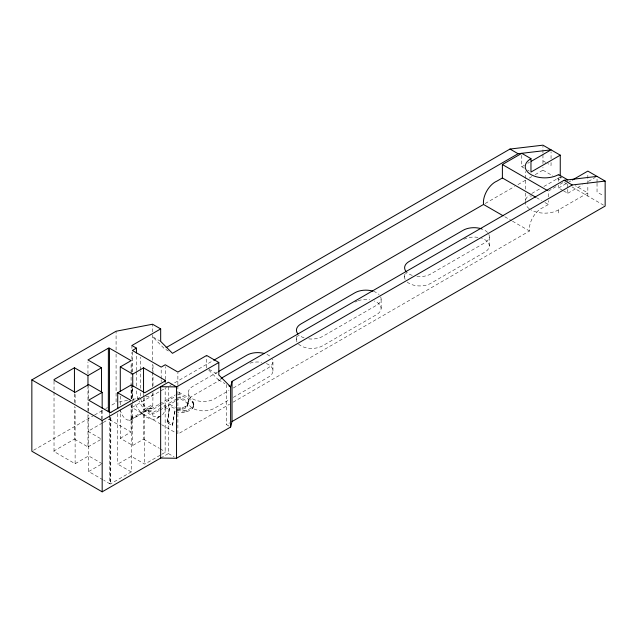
<?xml version="1.0" encoding="UTF-8"?>
<svg xmlns="http://www.w3.org/2000/svg" width="637" height="637" viewBox="0 0 637 637"><rect width="100%" height="100%" fill="white"/><g stroke="black" fill="none" stroke-linecap="round" stroke-linejoin="round"><path stroke-width="0.48" stroke-dasharray="3.19 2.39" d="M102.167 463.72L88.639 455.917L75.118 463.728L54.026 451.545L54.026 381.173M54.026 451.545L54.026 450.916L74.441 439.132L74.441 406.422M74.441 402.457L74.441 393.539M75.118 463.728L75.126 407.234M75.126 403.269L75.126 393.355M74.441 439.132L87.962 446.935L87.962 412.25M87.962 411.255L87.962 385.735M87.962 373.839L87.962 361.943M102.947 479.788L88.647 471.531L88.647 415.037M88.639 411.319L88.647 400.171M88.647 398.436L88.647 386.54M101.482 419.305L101.482 409.4M102.167 419.122L102.167 410.204M131.095 403.5L131.095 432.021L109.421 419.552L109.429 415.587M109.739 416.311L109.675 483.674L110.289 484.024L131.238 471.921L131.238 405.514M109.739 415.324L109.739 412.354M110.822 417.307L110.758 483.674L109.675 483.674L103.791 480.274M116.085 354.029L116.085 402.592L110.934 405.57M116.085 350.063L116.085 331.232M143.54 398.014L143.54 439.204L132.719 445.454L120.282 438.272L120.282 409.742M120.282 404.869L120.282 396.11M131.095 398.619L131.095 386.938M131.095 385.966L131.095 374.293M131.095 373.314L131.103 362.612M160.858 424.218L131.907 407.505L131.907 405.538M131.907 398.651L131.907 387.829M131.907 372.088L131.907 360.279M131.907 359.292L131.907 352.404M131.907 348.471L131.907 345.517M132.377 387.455L132.377 392.32A20.368 11.761 60 0 0 134.311 401.756M132.377 371.889L132.377 350.477M132.719 445.454L132.719 404.264M132.719 403.293L132.727 387.718M136.437 386.086L136.437 371.49M136.437 370.519L136.437 354.944M140.562 396.071L140.562 392.177M140.562 388.291L140.562 370.774M140.562 369.794L140.562 357.142M143.54 397.042L143.54 394.12M152.561 393.618L152.561 395.585L145.841 396.875M152.561 386.755L152.561 372.04M152.561 371.053L152.561 364.189M152.561 360.263L152.561 332.872M152.561 331.909L152.561 324.225M132.719 415.945L132.512 417.681A8.799 5.08 60 0 1 129.614 420.364L149.894 408.651A8.799 5.08 60 0 0 152.792 405.968L153.007 392.551M153.007 385.735L153.007 375.034M153.007 374.062L153.007 364.332M161.185 381.706L161.185 379.756M161.185 378.784L161.185 368.082M161.766 454.292L165.166 452.326L165.174 387.901M165.246 379.365L165.246 366.713M177.882 385.839L177.882 434.052L229.591 404.192M177.882 384.852L177.882 373.043M188.273 402.043L188.273 392.671M206.651 367.947L206.651 356.409M272.954 370.814L272.954 361.442M296.444 339.577L296.444 335.834M381.125 308.348L381.125 298.976M404.606 277.119L404.606 274.308M489.288 245.882L489.288 236.518M524.275 168.216L521.775 166.767L521.775 155.253M525.254 193.075L525.254 201.897A19.508 11.259 0 0 1 529.283 195.041M525.254 189.157L525.254 179.355M525.254 178.376L525.254 171.512M530.963 197.056L530.963 195.495M535.191 174.634L542.947 170.151L542.947 167.34M542.947 163.598L542.947 153.955M542.947 152.976L542.947 146.144M233.038 402.202L529.506 231.008A16.857 9.73 -60 0 1 542.955 207.63L548.361 204.509L548.361 200.671M548.361 196.833L548.361 192.04M551.061 162.539L551.061 165.469L547.812 163.598M551.061 158.637L551.061 151.805M558.553 212.981L558.553 209.86L587.84 192.947L575.299 185.709M562.75 190.407L558.553 188.003L558.553 185.12M558.553 181.29L558.553 174.57M561.93 177.986L560.257 177.022L560.257 180.144L556.133 177.763M563.586 190.885L567.782 193.29L567.782 188.496M567.782 187.541L567.782 180.82M587.84 196.069L587.84 185.001M587.84 184.005L587.84 173.073M597.036 183.225L597.036 192.016L603.526 195.758M597.036 182.254L597.036 177.373M172.46 425.699L174.912 410.045L172.46 425.699L167.141 422.626L169.625 408.333L164.943 405.634L161.671 407.521M167.141 422.626L169.625 408.333M175.716 411.749C181.76 413.19 189.484 412.473 193.489 407.186C195.973 398.706 184.404 396.365 179.427 392.527L175.995 394.51M193.489 407.186L193.863 404.121M177.229 407.871C181.035 408.349 186.283 407.449 188.026 403.659L186.713 401.079L180.008 396.931L177.508 398.372M177.229 409.432C181.187 409.957 188.337 408.771 188.026 403.659M177.341 410.483C182.938 411.51 189.89 410.451 193.489 405.626M521.775 166.767L524.355 165.27M527.802 163.287L529.522 162.292M33.57 450.24L93.743 415.491M94.594 414.998L104.914 409.042M105.774 408.548L107.494 407.553M137.122 399.033L140.562 397.05M102.398 422.984L87.962 431.321L101.482 439.132L87.962 446.935M103.25 422.498L108.346 419.552L109.421 419.552M131.907 407.505L166.376 387.599M169.792 385.632L212.917 360.725M485.203 203.498L514.505 186.577M517.953 184.587L525.708 180.104M529.156 178.113L531.744 176.624M143.54 409.695L153.007 404.232M152.792 405.968L128.109 420.221A8.799 5.08 60 0 1 120.497 410.738M130.904 419.966L151.184 408.253M159.218 410.499L152.673 414.273L148.572 411.908L148.572 410.347L158.852 404.407M159.712 403.914L175.143 395.004M148.572 411.908L160.572 404.981M161.424 404.479L176.855 395.577M177.715 395.083L179.427 394.088C183.838 397.91 192.669 399.041 193.863 405.689M217.647 372.048L192.756 386.428A15.296 8.83 0 0 0 192.756 398.921A15.296 8.83 0 0 0 214.39 398.921L228.986 390.489M531.823 193.441L540.439 188.464M543.887 186.474L560.257 177.022M148.572 410.347L152.673 412.712L160.85 407.991M176.68 398.85L168.359 403.659L175.446 407.393M160.03 410.029L164.943 407.194L169.625 409.894M175.016 401.374L168.359 405.22L175.446 408.954M175.844 400.896L180.008 398.491L186.713 402.64L188.026 405.22M208.729 370.049L218.451 379.867L220.171 378.88M221.087 379.437L192.756 395.792A15.296 8.83 0 0 0 192.756 408.285A15.296 8.83 0 0 0 214.39 408.285L228.986 399.861M120.282 438.272L131.095 432.021M548.361 191.076L556.802 186.203M560.178 184.252L563.554 182.301M156.965 418.278L159.401 416.877M558.553 188.003L567.169 183.026M568.029 182.532L571.477 180.542M567.782 193.29L582.409 184.841M588.429 181.37L595.316 177.389M88.647 471.531L101.323 464.214M233.277 388.013L268.472 367.684A15.296 8.83 0 0 0 272.429 359.157M131.238 471.921L117.718 464.118L131.238 456.307L144.758 464.118L160.914 454.786M233.277 397.384L268.472 377.056A15.296 8.83 0 0 0 265.303 363.162M160.651 458.067L168.423 453.576L168.423 386.181M228.994 426.089L226.565 424.68L229.686 422.88M118.968 402.035L128.563 400.195M132.4 399.455L138.165 398.348M149.894 408.651L148.389 408.508A8.799 5.08 60 0 1 140.777 399.025M542.947 160.787L547 163.128M542.947 170.151L552.836 175.86M564.438 182.556L568.61 184.969M571.954 186.904L603.502 205.114M527.619 170.143L529.291 171.106M536.442 197.621L541.546 200.575M544.953 202.542L548.361 204.509M504.815 216.755L511.622 220.689M512.474 221.174L529.506 231.008M160.675 341.4L152.561 336.718L164.354 348.638L168.415 350.979M209.087 369.349L218.817 374.97M218.451 379.867L224.941 383.617M167.141 421.065L172.46 424.138M161.71 424.712L177.03 433.558M143.54 439.204L159.346 448.337M160.182 448.822L165.166 451.705L165.166 452.326M168.423 453.576L174.1 456.856M226.565 384.557L226.565 424.68M193.6 402.6L193.6 404.169M192.804 401.143L192.804 402.703M192.358 407.091L192.358 408.651M187.923 402.719L187.923 404.288M187.684 404.559L187.684 406.119M186.92 405.411L186.92 406.971M186.824 410.069L186.824 411.629M185.765 406.215L185.765 407.776M184.937 410.539L184.937 412.099M182.97 410.801L182.97 412.362M182.524 407.6L182.524 409.161M180.868 407.935L180.868 409.495M180.008 396.931L180.008 398.491M179.427 392.527L179.427 394.088M179.14 408.038L179.14 409.599M164.943 405.634L164.943 407.194M152.673 412.712L152.673 414.273M144.758 397.711L144.758 464.118M131.238 384.947L131.238 398.826M117.718 413.572L117.718 464.118M110.281 417.617L110.289 484.024M308.754 338.876A15.296 8.83 0 0 0 322.561 336.455L376.642 305.227A15.296 8.83 0 0 0 380.6 296.691M304.088 337.857A15.296 8.83 0 0 1 299.016 335.118M298.49 343.996A15.296 8.83 0 0 0 322.561 345.827L376.642 314.59A15.296 8.83 0 0 0 374.317 300.998M296.961 341.862A15.296 8.83 0 0 1 298.49 335.166M416.917 276.41A15.296 8.83 0 0 0 430.723 273.998L484.813 242.761A15.296 8.83 0 0 0 481.644 228.866M412.258 275.399A15.296 8.83 0 0 1 406.661 272.166M407.186 282.024A15.296 8.83 0 0 0 430.723 283.361L484.813 252.133A15.296 8.83 0 0 0 481.644 238.238M405.132 279.404A15.296 8.83 0 0 1 406.661 272.7M558.553 209.86A19.508 11.259 0 0 1 530.971 209.86M529.283 208.753A19.508 11.259 0 0 1 525.294 202.63M463.903 239.249A15.296 8.83 0 0 1 477.949 237.354M373.473 291.332A15.296 8.83 0 0 1 379.071 294.565M355.008 302.105A15.296 8.83 0 0 1 357.325 300.998M358.177 300.696A15.296 8.83 0 0 1 369.779 299.812M161.026 415.937A20.368 11.761 60 0 1 139.041 401.023M138.364 399.407A20.368 11.761 60 0 1 136.437 389.979M165.246 406.613A20.368 11.761 60 0 1 161.663 415.515M159.258 416.16A20.368 11.761 60 0 1 134.63 402.552M250.007 363.162A15.296 8.83 0 0 1 261.616 362.278M266.967 354.435A15.296 8.83 0 0 1 270.9 357.023"/><path stroke-width="0.96" d="M531.25 161.296L551.061 149.854L518.104 153.732L172.468 353.328L160.675 341.4L160.675 328.907L152.561 324.225L116.085 331.232L31.85 379.875L31.85 451.235L102.175 491.828L160.651 458.067L176.537 458.258L230.618 427.029L232.035 421.527L232.035 381.396L572.201 184.961L605.15 181.083L605.15 206.062L232.035 421.527M74.441 392.551L74.441 367.772L87.97 375.575L87.97 385.489M101.49 392.551L101.49 367.772L87.962 359.961L108.386 348.176L109.46 348.176L131.103 360.661L120.282 366.912L120.282 391.237M102.167 408.221L102.167 392.36L88.647 384.557L75.126 392.368L54.026 380.185L54.026 379.564L74.441 367.772M108.346 411.621L108.386 348.176M109.429 412.617L109.46 348.176M132.727 386.747L132.727 374.094L143.54 367.844L165.174 380.337L165.174 380.966L144.758 392.75L131.238 384.947L117.718 392.758L117.718 408.612M136.437 353.002L136.437 348.128L131.907 345.517L160.675 328.907M143.54 393.148L143.54 367.844M160.651 458.067L160.651 386.707L176.537 386.898L218.817 362.477L206.651 355.454L177.882 372.064L165.246 364.762L161.185 367.103L132.377 350.477L136.437 348.128M165.174 382.319L165.174 380.337M218.817 362.477L218.817 374.97L230.618 386.898L230.618 427.029M213.777 360.231L483.531 204.461A16.857 9.73 -60 0 1 496.979 181.083L502.386 177.962L502.386 164.529L521.775 153.334L530.963 158.645A19.508 11.259 0 0 0 530.971 174.57A19.508 11.259 0 0 0 558.553 174.57L567.782 179.865L597.036 176.393M530.963 158.645L530.963 172.078L560.257 155.165L542.947 145.172L509.99 149.05L166.074 347.651M560.257 176.027L560.257 155.165M232.035 381.396L230.618 386.898L228.994 385.958M87.97 375.575L101.49 367.772M102.167 392.36L88.647 400.171L110.281 412.665L131.238 400.562L117.718 392.758M102.175 491.828L102.175 420.476L168.423 382.216L176.537 386.898L176.537 458.258M218.507 371.554L246.838 355.199A15.296 8.83 0 0 1 264.427 353.519M221.031 378.378L564.087 180.279L567.782 179.865M572.337 180.04L587.84 171.09L605.15 181.083M109.739 412.354L110.822 412.354M509.99 149.05L518.104 153.732M564.087 180.279L572.201 184.961M502.386 164.529L547.509 190.582M502.386 177.962L535.59 197.136M483.531 204.461L503.111 215.768M120.282 366.912L132.727 374.094M31.85 379.875L102.175 420.476M297.877 333.947A15.296 8.83 0 0 1 300.927 323.962L355.008 292.733A15.296 8.83 0 0 1 372.589 291.061M406.048 271.481A15.296 8.83 0 0 1 409.089 261.504L463.171 230.268A15.296 8.83 0 0 1 481.644 228.866"/></g></svg>
